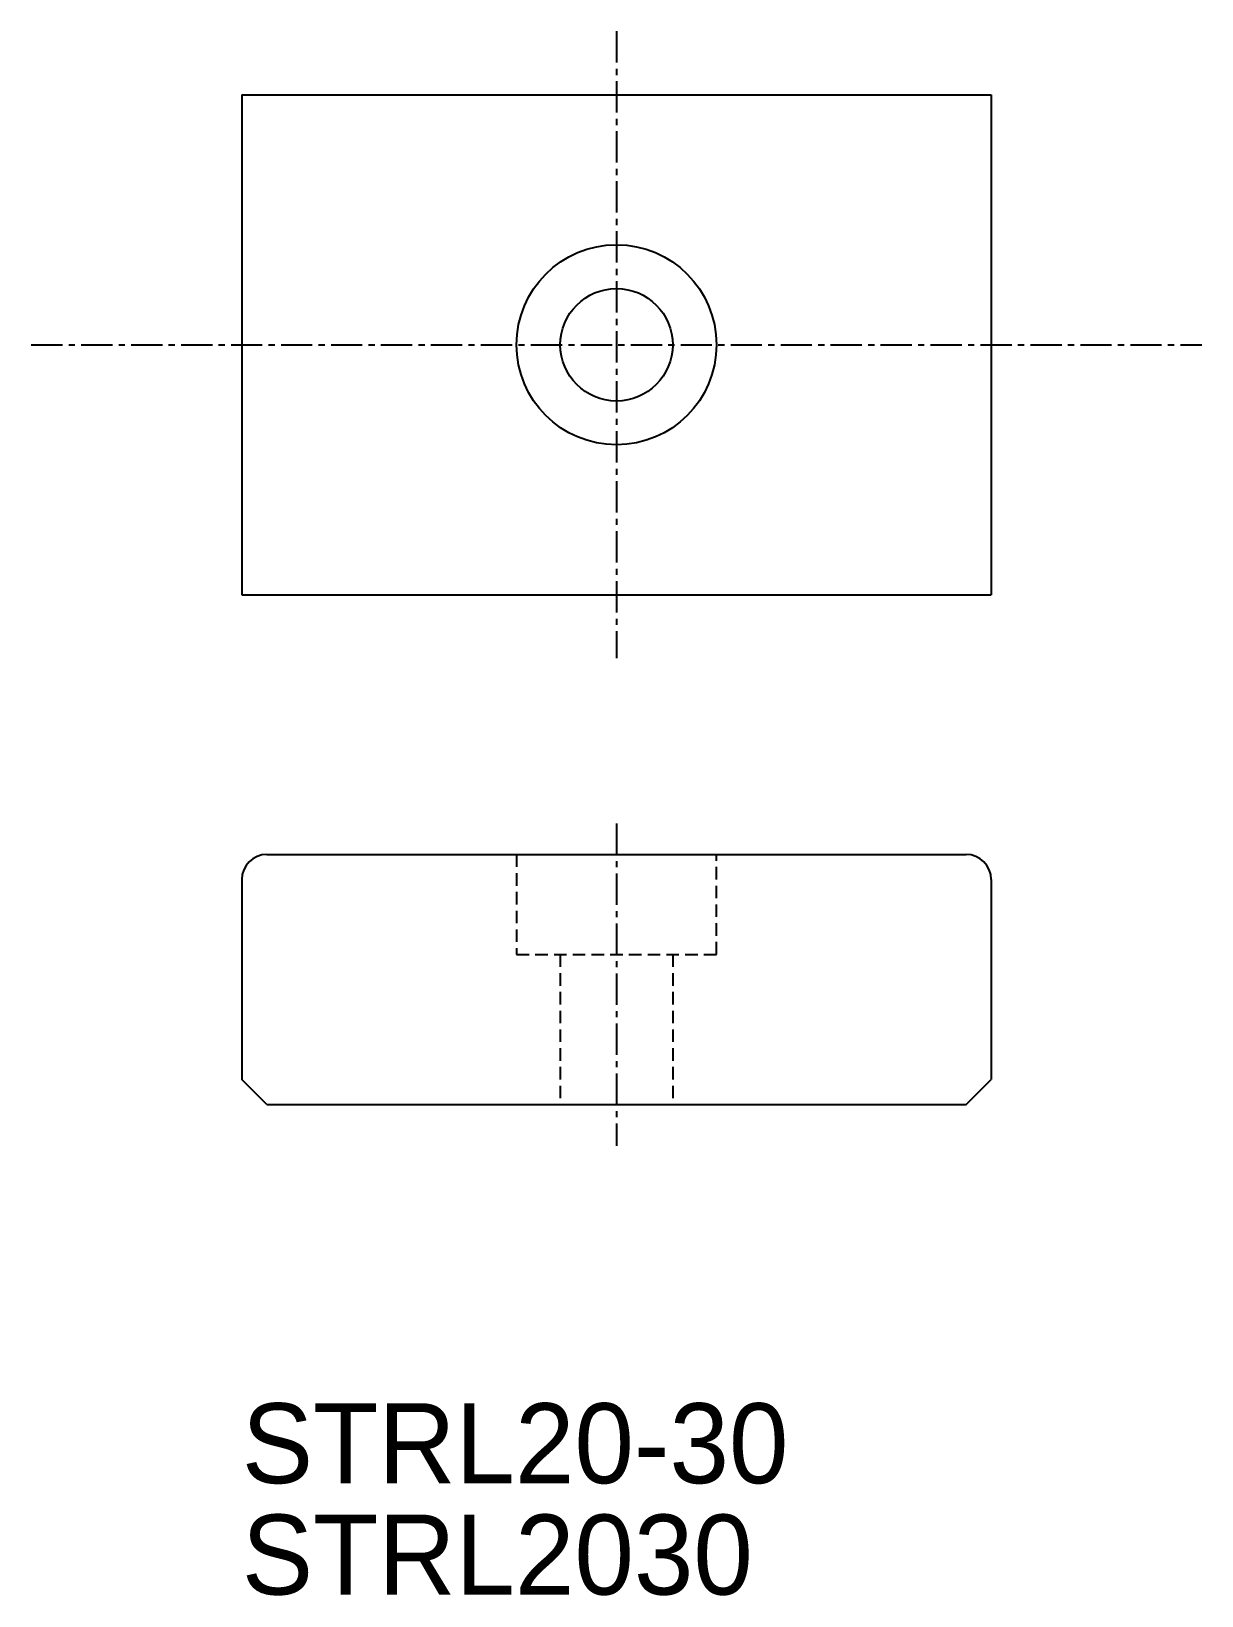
# Model space of a CAD drawing. Extents: x 1.6 to 48.4, y 10 to 72.5.
import ezdxf

# ---------------------------------------------------------------- set-up
doc = ezdxf.new("R2010")
doc.units = 0
doc.linetypes.add('CENTER', pattern=[2, 1.25, -0.25, 0.25, -0.25])
doc.linetypes.add('DASHED', pattern=[0.75, 0.5, -0.25])
doc.layers.get('0').update_dxf_attribs({"linetype": 'CONTINUOUS'})
doc.layers.add('CENTER', color=1, linetype='CENTER')

msp = doc.modelspace()

# ---------------------------------------------------------------- linework, layer by layer
at = {"color": 7, "linetype": 'CONTINUOUS'}
for p, q in [((10, 70), (40, 70)), ((10, 70), (10, 50)), ((40, 70), (40, 50)), ((10, 50), (40, 50)), ((11, 39.609), (39, 39.609)), ((10, 38.609), (10, 30.609)), ((40, 38.609), (40, 30.609)), ((11, 29.609), (10, 30.609)), ((39, 29.609), (40, 30.609)), ((11, 29.609), (39, 29.609))]:
    msp.add_line(p, q, dxfattribs=at)
at = {"color": 3, "linetype": 'DASHED'}
for p, q in [((21, 39.609), (21, 35.609)), ((29, 35.609), (29, 39.609)), ((21, 35.609), (29, 35.609)), ((22.75, 35.609), (22.75, 29.609)), ((27.25, 35.609), (27.25, 29.609))]:
    msp.add_line(p, q, dxfattribs=at)
at = {"color": 7, "linetype": 'CONTINUOUS'}
for radius in [4, 2.25]:
    msp.add_circle((25, 60), radius, dxfattribs=at)
for centre, start, end in [((11, 38.609), 90, 180), ((39, 38.609), 0, 90)]:
    msp.add_arc(centre, 1, start, end, dxfattribs=at)
at = {"layer": 'CENTER', "color": 1, "linetype": 'CENTER'}
for p, q in [((25, 72.541), (25, 47.459)), ((1.572, 60), (48.428, 60)), ((25, 40.845), (25, 27.947))]:
    msp.add_line(p, q, dxfattribs=at)

# ---------------------------------------------------------------- texts
at = {"color": 7, "linetype": 'CONTINUOUS'}
for s, p in [('STRL20-30', (10, 14.455)), ('STRL2030', (10, 10))]:
    msp.add_text(s, height=3.2, dxfattribs=at).set_placement(p)

doc.saveas('drawing.dxf')
